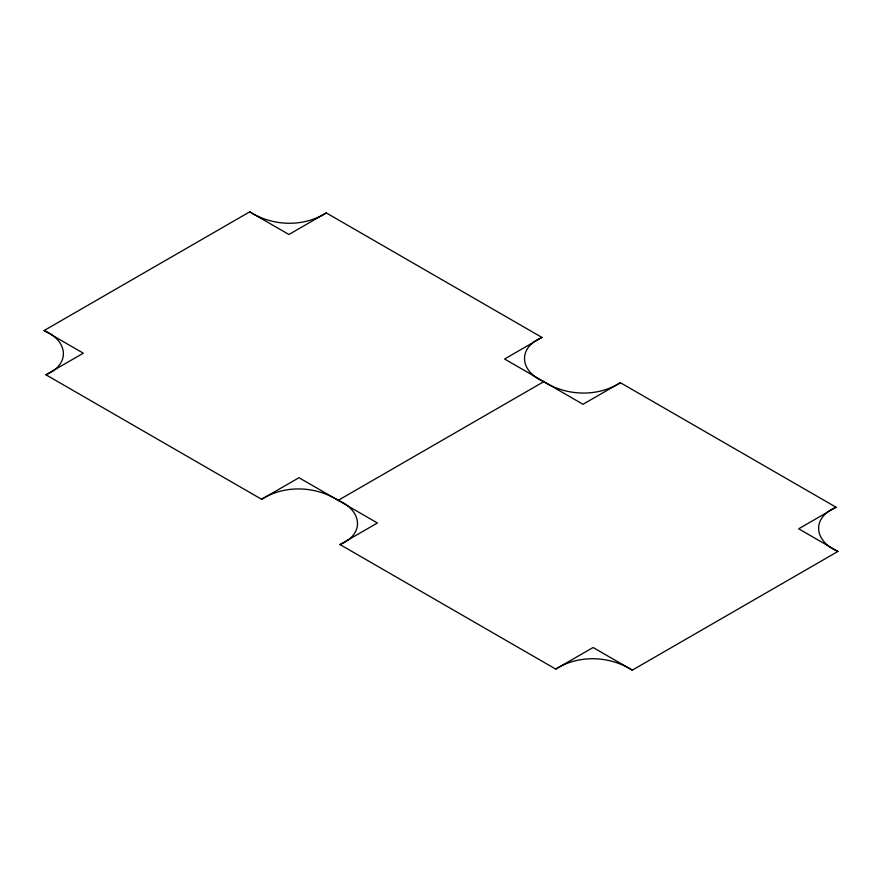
<?xml version="1.0" encoding="UTF-8"?>
<svg xmlns="http://www.w3.org/2000/svg" width="882" height="882" viewBox="0 0 882 882"><rect width="100%" height="100%" fill="white"/><g stroke="black" fill="none" stroke-linecap="round" stroke-linejoin="round"><path stroke-width="1.32" d="M45.93 374.773C71.155 364.034 67.716 340.529 44.1 330.552L249.694 211.856C272.604 226.266 303.143 227.479 326.296 212.915L541.967 337.431C516.742 348.158 520.182 371.675 543.797 381.652C566.707 396.062 597.246 397.275 620.388 382.711L836.07 507.227C810.845 517.966 814.284 541.471 837.9 551.448L632.306 670.144C609.396 655.734 578.857 654.521 555.704 669.085L340.033 544.569C365.258 533.842 361.818 510.325 338.203 500.348C315.293 485.938 284.754 484.725 261.612 499.289L45.93 374.773L83.316 353.197L44.1 330.552M326.296 212.915L288.91 234.491L249.694 211.856M261.612 499.289L298.987 477.713L377.419 522.993L340.033 544.569M541.967 337.431L504.581 359.007L583.013 404.287L620.388 382.711M338.203 500.348L543.797 381.652M555.704 669.085L593.09 647.509L632.306 670.144M836.07 507.227L798.684 528.803L837.9 551.448"/></g></svg>
